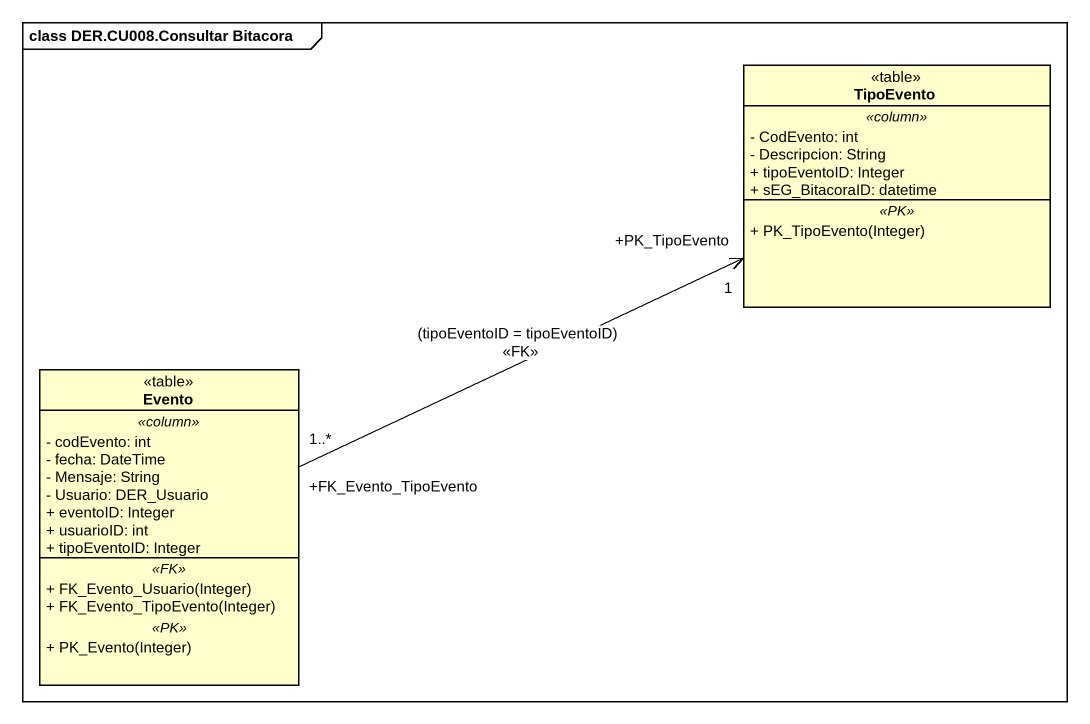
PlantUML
@startuml
mainframe class DER.CU008.Consultar Bitacora
hide circle
hide empty members
skinparam classAttributeIconSize 0
class TipoEvento <<table>> {
  .. <<column>> ..
  - CodEvento: int
  - Descripcion: String
  + tipoEventoID: Integer
  + sEG_BitacoraID: datetime
  .. <<PK>> ..
  + PK_TipoEvento(Integer)
}
class Evento <<table>> {
  .. <<column>> ..
  - codEvento: int
  - fecha: DateTime
  - Mensaje: String
  - Usuario: DER_Usuario
  + eventoID: Integer
  + usuarioID: int
  + tipoEventoID: Integer
  .. <<FK>> ..
  + FK_Evento_Usuario(Integer)
  + FK_Evento_TipoEvento(Integer)
  .. <<PK>> ..
  + PK_Evento(Integer)
}
Evento "+FK_Evento_TipoEvento\n1..*" -right-> "+PK_TipoEvento\n1" TipoEvento : (tipoEventoID = tipoEventoID)\n<<FK>>
@enduml
